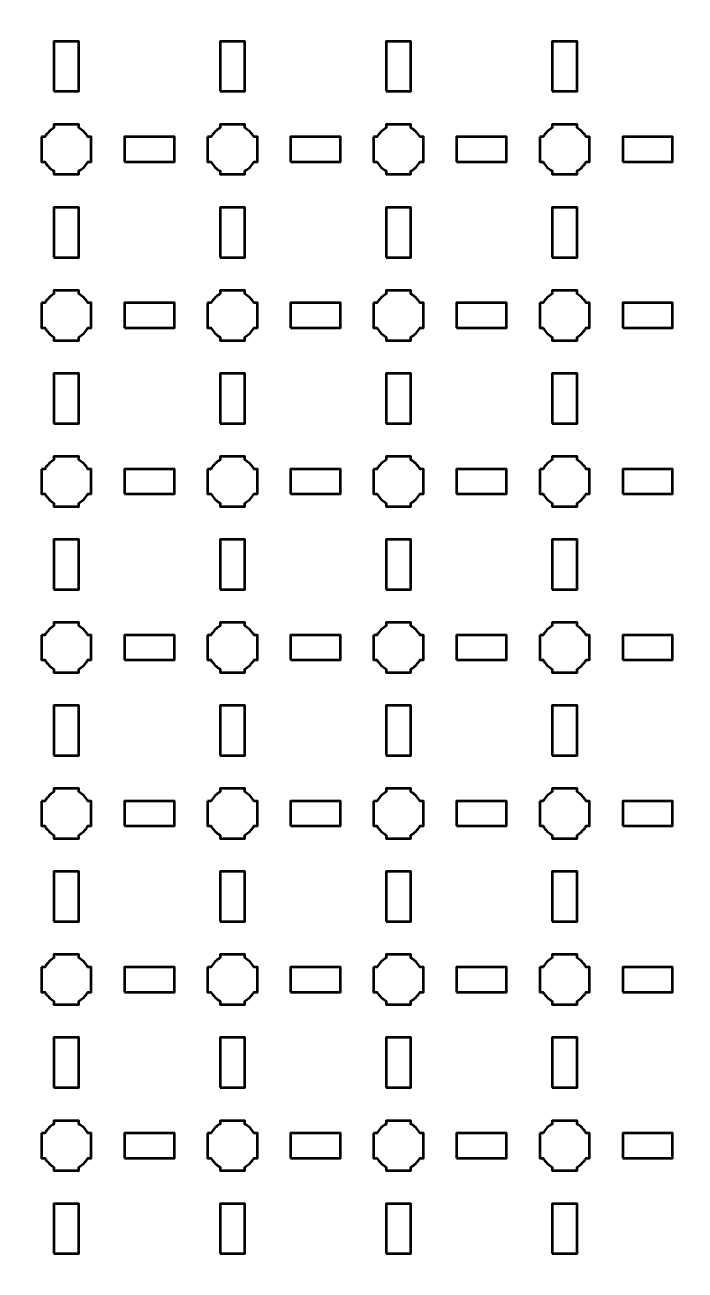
# Model space of a CAD drawing. Header units: centimetres. Extents: x -40.1 to 19.1, y -44.5 to 14.8.
# Drawn here: x 4 to 11.95, y -29.35 to -14.35 of the extents above; entities that cross this region are included whole.
import ezdxf

# ---------------------------------------------------------------- set-up
doc = ezdxf.new("R2010")
doc.units = ezdxf.units.CM
doc.header["$MEASUREMENT"] = 0
doc.layers.add('Layer 1', color=7, linetype='Continuous')

msp = doc.modelspace()

# ---------------------------------------------------------------- linework, layer by layer
at = {"layer": 'Layer 1', "color": 250, "lineweight": 53}
for points in [[(4.35, -15.15), (4.65, -15.15), (4.65, -14.55), (4.35, -14.55), (4.35, -15.15)], [(6.35, -15.15), (6.65, -15.15), (6.65, -14.55), (6.35, -14.55), (6.35, -15.15)], [(8.35, -15.15), (8.65, -15.15), (8.65, -14.55), (8.35, -14.55), (8.35, -15.15)], [(10.35, -15.15), (10.65, -15.15), (10.65, -14.55), (10.35, -14.55), (10.35, -15.15)], [(5.2, -16), (5.8, -16), (5.8, -15.7), (5.2, -15.7), (5.2, -16)], [(7.2, -16), (7.8, -16), (7.8, -15.7), (7.2, -15.7), (7.2, -16)], [(9.2, -16), (9.8, -16), (9.8, -15.7), (9.2, -15.7), (9.2, -16)], [(11.2, -16), (11.8, -16), (11.8, -15.7), (11.2, -15.7), (11.2, -16)], [(4.35, -17.15), (4.65, -17.15), (4.65, -16.55), (4.35, -16.55), (4.35, -17.15)], [(6.35, -17.15), (6.65, -17.15), (6.65, -16.55), (6.35, -16.55), (6.35, -17.15)], [(8.35, -17.15), (8.65, -17.15), (8.65, -16.55), (8.35, -16.55), (8.35, -17.15)], [(10.35, -17.15), (10.65, -17.15), (10.65, -16.55), (10.35, -16.55), (10.35, -17.15)], [(5.2, -18), (5.8, -18), (5.8, -17.7), (5.2, -17.7), (5.2, -18)], [(7.2, -18), (7.8, -18), (7.8, -17.7), (7.2, -17.7), (7.2, -18)], [(9.2, -18), (9.8, -18), (9.8, -17.7), (9.2, -17.7), (9.2, -18)], [(11.2, -18), (11.8, -18), (11.8, -17.7), (11.2, -17.7), (11.2, -18)], [(4.35, -19.15), (4.65, -19.15), (4.65, -18.55), (4.35, -18.55), (4.35, -19.15)], [(6.35, -19.15), (6.65, -19.15), (6.65, -18.55), (6.35, -18.55), (6.35, -19.15)], [(8.35, -19.15), (8.65, -19.15), (8.65, -18.55), (8.35, -18.55), (8.35, -19.15)], [(10.35, -19.15), (10.65, -19.15), (10.65, -18.55), (10.35, -18.55), (10.35, -19.15)], [(5.2, -20), (5.8, -20), (5.8, -19.7), (5.2, -19.7), (5.2, -20)], [(7.2, -20), (7.8, -20), (7.8, -19.7), (7.2, -19.7), (7.2, -20)], [(9.2, -20), (9.8, -20), (9.8, -19.7), (9.2, -19.7), (9.2, -20)], [(11.2, -20), (11.8, -20), (11.8, -19.7), (11.2, -19.7), (11.2, -20)], [(4.35, -21.15), (4.65, -21.15), (4.65, -20.55), (4.35, -20.55), (4.35, -21.15)], [(6.35, -21.15), (6.65, -21.15), (6.65, -20.55), (6.35, -20.55), (6.35, -21.15)], [(8.35, -21.15), (8.65, -21.15), (8.65, -20.55), (8.35, -20.55), (8.35, -21.15)], [(10.35, -21.15), (10.65, -21.15), (10.65, -20.55), (10.35, -20.55), (10.35, -21.15)], [(5.2, -22), (5.8, -22), (5.8, -21.7), (5.2, -21.7), (5.2, -22)], [(7.2, -22), (7.8, -22), (7.8, -21.7), (7.2, -21.7), (7.2, -22)], [(9.2, -22), (9.8, -22), (9.8, -21.7), (9.2, -21.7), (9.2, -22)], [(11.2, -22), (11.8, -22), (11.8, -21.7), (11.2, -21.7), (11.2, -22)], [(4.35, -23.15), (4.65, -23.15), (4.65, -22.55), (4.35, -22.55), (4.35, -23.15)], [(6.35, -23.15), (6.65, -23.15), (6.65, -22.55), (6.35, -22.55), (6.35, -23.15)], [(8.35, -23.15), (8.65, -23.15), (8.65, -22.55), (8.35, -22.55), (8.35, -23.15)], [(10.35, -23.15), (10.65, -23.15), (10.65, -22.55), (10.35, -22.55), (10.35, -23.15)], [(5.2, -24), (5.8, -24), (5.8, -23.7), (5.2, -23.7), (5.2, -24)], [(7.2, -24), (7.8, -24), (7.8, -23.7), (7.2, -23.7), (7.2, -24)], [(9.2, -24), (9.8, -24), (9.8, -23.7), (9.2, -23.7), (9.2, -24)], [(11.2, -24), (11.8, -24), (11.8, -23.7), (11.2, -23.7), (11.2, -24)], [(4.35, -25.15), (4.65, -25.15), (4.65, -24.55), (4.35, -24.55), (4.35, -25.15)], [(6.35, -25.15), (6.65, -25.15), (6.65, -24.55), (6.35, -24.55), (6.35, -25.15)], [(8.35, -25.15), (8.65, -25.15), (8.65, -24.55), (8.35, -24.55), (8.35, -25.15)], [(10.35, -25.15), (10.65, -25.15), (10.65, -24.55), (10.35, -24.55), (10.35, -25.15)], [(5.2, -26), (5.8, -26), (5.8, -25.7), (5.2, -25.7), (5.2, -26)], [(7.2, -26), (7.8, -26), (7.8, -25.7), (7.2, -25.7), (7.2, -26)], [(9.2, -26), (9.8, -26), (9.8, -25.7), (9.2, -25.7), (9.2, -26)], [(11.2, -26), (11.8, -26), (11.8, -25.7), (11.2, -25.7), (11.2, -26)], [(4.35, -27.15), (4.65, -27.15), (4.65, -26.55), (4.35, -26.55), (4.35, -27.15)], [(6.35, -27.15), (6.65, -27.15), (6.65, -26.55), (6.35, -26.55), (6.35, -27.15)], [(8.35, -27.15), (8.65, -27.15), (8.65, -26.55), (8.35, -26.55), (8.35, -27.15)], [(10.35, -27.15), (10.65, -27.15), (10.65, -26.55), (10.35, -26.55), (10.35, -27.15)], [(5.2, -28), (5.8, -28), (5.8, -27.7), (5.2, -27.7), (5.2, -28)], [(7.2, -28), (7.8, -28), (7.8, -27.7), (7.2, -27.7), (7.2, -28)], [(9.2, -28), (9.8, -28), (9.8, -27.7), (9.2, -27.7), (9.2, -28)], [(11.2, -28), (11.8, -28), (11.8, -27.7), (11.2, -27.7), (11.2, -28)], [(4.35, -29.15), (4.65, -29.15), (4.65, -28.55), (4.35, -28.55), (4.35, -29.15)], [(6.35, -29.15), (6.65, -29.15), (6.65, -28.55), (6.35, -28.55), (6.35, -29.15)], [(8.35, -29.15), (8.65, -29.15), (8.65, -28.55), (8.35, -28.55), (8.35, -29.15)], [(10.35, -29.15), (10.65, -29.15), (10.65, -28.55), (10.35, -28.55), (10.35, -29.15)]]:
    msp.add_lwpolyline(points, close=True, dxfattribs=at)
msp.add_open_spline([(-40.15, -44), (-40.15, -44), (-40.15, 14.3), (-40.15, 14.3), (-40.15, 14.3), (-40.15, 14.57609), (-39.92609, 14.8), (-39.65, 14.8), (-39.65, 14.8), (-39.65, 14.8), (18.65, 14.8), (18.65, 14.8), (18.65, 14.8), (18.92609, 14.8), (19.15, 14.57609), (19.15, 14.3), (19.15, 14.3), (19.15, 14.3), (19.15, -44), (19.15, -44), (19.15, -44), (19.15, -44.27609), (18.92609, -44.5), (18.65, -44.5), (18.65, -44.5), (18.65, -44.5), (-39.65, -44.5), (-39.65, -44.5), (-39.65, -44.5), (-39.92609, -44.5), (-40.15, -44.27609), (-40.15, -44)], degree=3, knots=[0, 0, 0, 0, 0.125, 0.125, 0.125, 0.125, 0.25, 0.25, 0.25, 0.25, 0.375, 0.375, 0.375, 0.375, 0.5, 0.5, 0.5, 0.5, 0.625, 0.625, 0.625, 0.625, 0.75, 0.75, 0.75, 0.75, 0.875, 0.875, 0.875, 0.875, 1, 1, 1, 1], dxfattribs=at)
at = {"layer": 'Layer 1', "lineweight": 53}
for points in [[(4.2, -15.7), (4.2, -15.7), (4.24015, -15.7), (4.24015, -15.7), (4.24015, -15.7), (4.2665, -15.65447), (4.30447, -15.6165), (4.35, -15.59015), (4.35, -15.59015), (4.35, -15.59015), (4.35, -15.55), (4.35, -15.55), (4.35, -15.55), (4.35, -15.55), (4.5, -15.55), (4.5, -15.55), (4.5, -15.55), (4.5, -15.55), (4.65, -15.55), (4.65, -15.55), (4.65, -15.55), (4.65, -15.55), (4.65, -15.59015), (4.65, -15.59015), (4.65, -15.59015), (4.69553, -15.6165), (4.7335, -15.65447), (4.75985, -15.7), (4.75985, -15.7), (4.75985, -15.7), (4.8, -15.7), (4.8, -15.7), (4.8, -15.7), (4.8, -15.7), (4.8, -15.85), (4.8, -15.85), (4.8, -15.85), (4.8, -15.85), (4.8, -16), (4.8, -16), (4.8, -16), (4.8, -16), (4.75985, -16), (4.75985, -16), (4.75985, -16), (4.7335, -16.04553), (4.69553, -16.0835), (4.65, -16.10985), (4.65, -16.10985), (4.65, -16.10985), (4.65, -16.15), (4.65, -16.15), (4.65, -16.15), (4.65, -16.15), (4.5, -16.15), (4.5, -16.15), (4.5, -16.15), (4.5, -16.15), (4.35, -16.15), (4.35, -16.15), (4.35, -16.15), (4.35, -16.15), (4.35, -16.10985), (4.35, -16.10985), (4.35, -16.10985), (4.30447, -16.0835), (4.2665, -16.04553), (4.24015, -16), (4.24015, -16), (4.24015, -16), (4.2, -16), (4.2, -16), (4.2, -16), (4.2, -16), (4.2, -15.85), (4.2, -15.85), (4.2, -15.85), (4.2, -15.85), (4.2, -15.7), (4.2, -15.7)], [(6.2, -15.7), (6.2, -15.7), (6.24015, -15.7), (6.24015, -15.7), (6.24015, -15.7), (6.2665, -15.65447), (6.30447, -15.6165), (6.35, -15.59015), (6.35, -15.59015), (6.35, -15.59015), (6.35, -15.55), (6.35, -15.55), (6.35, -15.55), (6.35, -15.55), (6.5, -15.55), (6.5, -15.55), (6.5, -15.55), (6.5, -15.55), (6.65, -15.55), (6.65, -15.55), (6.65, -15.55), (6.65, -15.55), (6.65, -15.59015), (6.65, -15.59015), (6.65, -15.59015), (6.69553, -15.6165), (6.7335, -15.65447), (6.75985, -15.7), (6.75985, -15.7), (6.75985, -15.7), (6.8, -15.7), (6.8, -15.7), (6.8, -15.7), (6.8, -15.7), (6.8, -15.85), (6.8, -15.85), (6.8, -15.85), (6.8, -15.85), (6.8, -16), (6.8, -16), (6.8, -16), (6.8, -16), (6.75985, -16), (6.75985, -16), (6.75985, -16), (6.7335, -16.04553), (6.69553, -16.0835), (6.65, -16.10985), (6.65, -16.10985), (6.65, -16.10985), (6.65, -16.15), (6.65, -16.15), (6.65, -16.15), (6.65, -16.15), (6.5, -16.15), (6.5, -16.15), (6.5, -16.15), (6.5, -16.15), (6.35, -16.15), (6.35, -16.15), (6.35, -16.15), (6.35, -16.15), (6.35, -16.10985), (6.35, -16.10985), (6.35, -16.10985), (6.30447, -16.0835), (6.2665, -16.04553), (6.24015, -16), (6.24015, -16), (6.24015, -16), (6.2, -16), (6.2, -16), (6.2, -16), (6.2, -16), (6.2, -15.85), (6.2, -15.85), (6.2, -15.85), (6.2, -15.85), (6.2, -15.7), (6.2, -15.7)], [(8.2, -15.7), (8.2, -15.7), (8.24015, -15.7), (8.24015, -15.7), (8.24015, -15.7), (8.2665, -15.65447), (8.30447, -15.6165), (8.35, -15.59015), (8.35, -15.59015), (8.35, -15.59015), (8.35, -15.55), (8.35, -15.55), (8.35, -15.55), (8.35, -15.55), (8.5, -15.55), (8.5, -15.55), (8.5, -15.55), (8.5, -15.55), (8.65, -15.55), (8.65, -15.55), (8.65, -15.55), (8.65, -15.55), (8.65, -15.59015), (8.65, -15.59015), (8.65, -15.59015), (8.69553, -15.6165), (8.7335, -15.65447), (8.75985, -15.7), (8.75985, -15.7), (8.75985, -15.7), (8.8, -15.7), (8.8, -15.7), (8.8, -15.7), (8.8, -15.7), (8.8, -15.85), (8.8, -15.85), (8.8, -15.85), (8.8, -15.85), (8.8, -16), (8.8, -16), (8.8, -16), (8.8, -16), (8.75985, -16), (8.75985, -16), (8.75985, -16), (8.7335, -16.04553), (8.69553, -16.0835), (8.65, -16.10985), (8.65, -16.10985), (8.65, -16.10985), (8.65, -16.15), (8.65, -16.15), (8.65, -16.15), (8.65, -16.15), (8.5, -16.15), (8.5, -16.15), (8.5, -16.15), (8.5, -16.15), (8.35, -16.15), (8.35, -16.15), (8.35, -16.15), (8.35, -16.15), (8.35, -16.10985), (8.35, -16.10985), (8.35, -16.10985), (8.30447, -16.0835), (8.2665, -16.04553), (8.24015, -16), (8.24015, -16), (8.24015, -16), (8.2, -16), (8.2, -16), (8.2, -16), (8.2, -16), (8.2, -15.85), (8.2, -15.85), (8.2, -15.85), (8.2, -15.85), (8.2, -15.7), (8.2, -15.7)], [(10.2, -15.7), (10.2, -15.7), (10.24015, -15.7), (10.24015, -15.7), (10.24015, -15.7), (10.2665, -15.65447), (10.30447, -15.6165), (10.35, -15.59015), (10.35, -15.59015), (10.35, -15.59015), (10.35, -15.55), (10.35, -15.55), (10.35, -15.55), (10.35, -15.55), (10.5, -15.55), (10.5, -15.55), (10.5, -15.55), (10.5, -15.55), (10.65, -15.55), (10.65, -15.55), (10.65, -15.55), (10.65, -15.55), (10.65, -15.59015), (10.65, -15.59015), (10.65, -15.59015), (10.69553, -15.6165), (10.7335, -15.65447), (10.75985, -15.7), (10.75985, -15.7), (10.75985, -15.7), (10.8, -15.7), (10.8, -15.7), (10.8, -15.7), (10.8, -15.7), (10.8, -15.85), (10.8, -15.85), (10.8, -15.85), (10.8, -15.85), (10.8, -16), (10.8, -16), (10.8, -16), (10.8, -16), (10.75985, -16), (10.75985, -16), (10.75985, -16), (10.7335, -16.04553), (10.69553, -16.0835), (10.65, -16.10985), (10.65, -16.10985), (10.65, -16.10985), (10.65, -16.15), (10.65, -16.15), (10.65, -16.15), (10.65, -16.15), (10.5, -16.15), (10.5, -16.15), (10.5, -16.15), (10.5, -16.15), (10.35, -16.15), (10.35, -16.15), (10.35, -16.15), (10.35, -16.15), (10.35, -16.10985), (10.35, -16.10985), (10.35, -16.10985), (10.30447, -16.0835), (10.2665, -16.04553), (10.24015, -16), (10.24015, -16), (10.24015, -16), (10.2, -16), (10.2, -16), (10.2, -16), (10.2, -16), (10.2, -15.85), (10.2, -15.85), (10.2, -15.85), (10.2, -15.85), (10.2, -15.7), (10.2, -15.7)], [(4.2, -17.7), (4.2, -17.7), (4.24015, -17.7), (4.24015, -17.7), (4.24015, -17.7), (4.2665, -17.65447), (4.30447, -17.6165), (4.35, -17.59015), (4.35, -17.59015), (4.35, -17.59015), (4.35, -17.55), (4.35, -17.55), (4.35, -17.55), (4.35, -17.55), (4.5, -17.55), (4.5, -17.55), (4.5, -17.55), (4.5, -17.55), (4.65, -17.55), (4.65, -17.55), (4.65, -17.55), (4.65, -17.55), (4.65, -17.59015), (4.65, -17.59015), (4.65, -17.59015), (4.69553, -17.6165), (4.7335, -17.65447), (4.75985, -17.7), (4.75985, -17.7), (4.75985, -17.7), (4.8, -17.7), (4.8, -17.7), (4.8, -17.7), (4.8, -17.7), (4.8, -17.85), (4.8, -17.85), (4.8, -17.85), (4.8, -17.85), (4.8, -18), (4.8, -18), (4.8, -18), (4.8, -18), (4.75985, -18), (4.75985, -18), (4.75985, -18), (4.7335, -18.04553), (4.69553, -18.0835), (4.65, -18.10985), (4.65, -18.10985), (4.65, -18.10985), (4.65, -18.15), (4.65, -18.15), (4.65, -18.15), (4.65, -18.15), (4.5, -18.15), (4.5, -18.15), (4.5, -18.15), (4.5, -18.15), (4.35, -18.15), (4.35, -18.15), (4.35, -18.15), (4.35, -18.15), (4.35, -18.10985), (4.35, -18.10985), (4.35, -18.10985), (4.30447, -18.0835), (4.2665, -18.04553), (4.24015, -18), (4.24015, -18), (4.24015, -18), (4.2, -18), (4.2, -18), (4.2, -18), (4.2, -18), (4.2, -17.85), (4.2, -17.85), (4.2, -17.85), (4.2, -17.85), (4.2, -17.7), (4.2, -17.7)], [(6.2, -17.7), (6.2, -17.7), (6.24015, -17.7), (6.24015, -17.7), (6.24015, -17.7), (6.2665, -17.65447), (6.30447, -17.6165), (6.35, -17.59015), (6.35, -17.59015), (6.35, -17.59015), (6.35, -17.55), (6.35, -17.55), (6.35, -17.55), (6.35, -17.55), (6.5, -17.55), (6.5, -17.55), (6.5, -17.55), (6.5, -17.55), (6.65, -17.55), (6.65, -17.55), (6.65, -17.55), (6.65, -17.55), (6.65, -17.59015), (6.65, -17.59015), (6.65, -17.59015), (6.69553, -17.6165), (6.7335, -17.65447), (6.75985, -17.7), (6.75985, -17.7), (6.75985, -17.7), (6.8, -17.7), (6.8, -17.7), (6.8, -17.7), (6.8, -17.7), (6.8, -17.85), (6.8, -17.85), (6.8, -17.85), (6.8, -17.85), (6.8, -18), (6.8, -18), (6.8, -18), (6.8, -18), (6.75985, -18), (6.75985, -18), (6.75985, -18), (6.7335, -18.04553), (6.69553, -18.0835), (6.65, -18.10985), (6.65, -18.10985), (6.65, -18.10985), (6.65, -18.15), (6.65, -18.15), (6.65, -18.15), (6.65, -18.15), (6.5, -18.15), (6.5, -18.15), (6.5, -18.15), (6.5, -18.15), (6.35, -18.15), (6.35, -18.15), (6.35, -18.15), (6.35, -18.15), (6.35, -18.10985), (6.35, -18.10985), (6.35, -18.10985), (6.30447, -18.0835), (6.2665, -18.04553), (6.24015, -18), (6.24015, -18), (6.24015, -18), (6.2, -18), (6.2, -18), (6.2, -18), (6.2, -18), (6.2, -17.85), (6.2, -17.85), (6.2, -17.85), (6.2, -17.85), (6.2, -17.7), (6.2, -17.7)], [(8.2, -17.7), (8.2, -17.7), (8.24015, -17.7), (8.24015, -17.7), (8.24015, -17.7), (8.2665, -17.65447), (8.30447, -17.6165), (8.35, -17.59015), (8.35, -17.59015), (8.35, -17.59015), (8.35, -17.55), (8.35, -17.55), (8.35, -17.55), (8.35, -17.55), (8.5, -17.55), (8.5, -17.55), (8.5, -17.55), (8.5, -17.55), (8.65, -17.55), (8.65, -17.55), (8.65, -17.55), (8.65, -17.55), (8.65, -17.59015), (8.65, -17.59015), (8.65, -17.59015), (8.69553, -17.6165), (8.7335, -17.65447), (8.75985, -17.7), (8.75985, -17.7), (8.75985, -17.7), (8.8, -17.7), (8.8, -17.7), (8.8, -17.7), (8.8, -17.7), (8.8, -17.85), (8.8, -17.85), (8.8, -17.85), (8.8, -17.85), (8.8, -18), (8.8, -18), (8.8, -18), (8.8, -18), (8.75985, -18), (8.75985, -18), (8.75985, -18), (8.7335, -18.04553), (8.69553, -18.0835), (8.65, -18.10985), (8.65, -18.10985), (8.65, -18.10985), (8.65, -18.15), (8.65, -18.15), (8.65, -18.15), (8.65, -18.15), (8.5, -18.15), (8.5, -18.15), (8.5, -18.15), (8.5, -18.15), (8.35, -18.15), (8.35, -18.15), (8.35, -18.15), (8.35, -18.15), (8.35, -18.10985), (8.35, -18.10985), (8.35, -18.10985), (8.30447, -18.0835), (8.2665, -18.04553), (8.24015, -18), (8.24015, -18), (8.24015, -18), (8.2, -18), (8.2, -18), (8.2, -18), (8.2, -18), (8.2, -17.85), (8.2, -17.85), (8.2, -17.85), (8.2, -17.85), (8.2, -17.7), (8.2, -17.7)], [(10.2, -17.7), (10.2, -17.7), (10.24015, -17.7), (10.24015, -17.7), (10.24015, -17.7), (10.2665, -17.65447), (10.30447, -17.6165), (10.35, -17.59015), (10.35, -17.59015), (10.35, -17.59015), (10.35, -17.55), (10.35, -17.55), (10.35, -17.55), (10.35, -17.55), (10.5, -17.55), (10.5, -17.55), (10.5, -17.55), (10.5, -17.55), (10.65, -17.55), (10.65, -17.55), (10.65, -17.55), (10.65, -17.55), (10.65, -17.59015), (10.65, -17.59015), (10.65, -17.59015), (10.69553, -17.6165), (10.7335, -17.65447), (10.75985, -17.7), (10.75985, -17.7), (10.75985, -17.7), (10.8, -17.7), (10.8, -17.7), (10.8, -17.7), (10.8, -17.7), (10.8, -17.85), (10.8, -17.85), (10.8, -17.85), (10.8, -17.85), (10.8, -18), (10.8, -18), (10.8, -18), (10.8, -18), (10.75985, -18), (10.75985, -18), (10.75985, -18), (10.7335, -18.04553), (10.69553, -18.0835), (10.65, -18.10985), (10.65, -18.10985), (10.65, -18.10985), (10.65, -18.15), (10.65, -18.15), (10.65, -18.15), (10.65, -18.15), (10.5, -18.15), (10.5, -18.15), (10.5, -18.15), (10.5, -18.15), (10.35, -18.15), (10.35, -18.15), (10.35, -18.15), (10.35, -18.15), (10.35, -18.10985), (10.35, -18.10985), (10.35, -18.10985), (10.30447, -18.0835), (10.2665, -18.04553), (10.24015, -18), (10.24015, -18), (10.24015, -18), (10.2, -18), (10.2, -18), (10.2, -18), (10.2, -18), (10.2, -17.85), (10.2, -17.85), (10.2, -17.85), (10.2, -17.85), (10.2, -17.7), (10.2, -17.7)], [(4.2, -19.7), (4.2, -19.7), (4.24015, -19.7), (4.24015, -19.7), (4.24015, -19.7), (4.2665, -19.65447), (4.30447, -19.6165), (4.35, -19.59015), (4.35, -19.59015), (4.35, -19.59015), (4.35, -19.55), (4.35, -19.55), (4.35, -19.55), (4.35, -19.55), (4.5, -19.55), (4.5, -19.55), (4.5, -19.55), (4.5, -19.55), (4.65, -19.55), (4.65, -19.55), (4.65, -19.55), (4.65, -19.55), (4.65, -19.59015), (4.65, -19.59015), (4.65, -19.59015), (4.69553, -19.6165), (4.7335, -19.65447), (4.75985, -19.7), (4.75985, -19.7), (4.75985, -19.7), (4.8, -19.7), (4.8, -19.7), (4.8, -19.7), (4.8, -19.7), (4.8, -19.85), (4.8, -19.85), (4.8, -19.85), (4.8, -19.85), (4.8, -20), (4.8, -20), (4.8, -20), (4.8, -20), (4.75985, -20), (4.75985, -20), (4.75985, -20), (4.7335, -20.04553), (4.69553, -20.0835), (4.65, -20.10985), (4.65, -20.10985), (4.65, -20.10985), (4.65, -20.15), (4.65, -20.15), (4.65, -20.15), (4.65, -20.15), (4.5, -20.15), (4.5, -20.15), (4.5, -20.15), (4.5, -20.15), (4.35, -20.15), (4.35, -20.15), (4.35, -20.15), (4.35, -20.15), (4.35, -20.10985), (4.35, -20.10985), (4.35, -20.10985), (4.30447, -20.0835), (4.2665, -20.04553), (4.24015, -20), (4.24015, -20), (4.24015, -20), (4.2, -20), (4.2, -20), (4.2, -20), (4.2, -20), (4.2, -19.85), (4.2, -19.85), (4.2, -19.85), (4.2, -19.85), (4.2, -19.7), (4.2, -19.7)], [(6.2, -19.7), (6.2, -19.7), (6.24015, -19.7), (6.24015, -19.7), (6.24015, -19.7), (6.2665, -19.65447), (6.30447, -19.6165), (6.35, -19.59015), (6.35, -19.59015), (6.35, -19.59015), (6.35, -19.55), (6.35, -19.55), (6.35, -19.55), (6.35, -19.55), (6.5, -19.55), (6.5, -19.55), (6.5, -19.55), (6.5, -19.55), (6.65, -19.55), (6.65, -19.55), (6.65, -19.55), (6.65, -19.55), (6.65, -19.59015), (6.65, -19.59015), (6.65, -19.59015), (6.69553, -19.6165), (6.7335, -19.65447), (6.75985, -19.7), (6.75985, -19.7), (6.75985, -19.7), (6.8, -19.7), (6.8, -19.7), (6.8, -19.7), (6.8, -19.7), (6.8, -19.85), (6.8, -19.85), (6.8, -19.85), (6.8, -19.85), (6.8, -20), (6.8, -20), (6.8, -20), (6.8, -20), (6.75985, -20), (6.75985, -20), (6.75985, -20), (6.7335, -20.04553), (6.69553, -20.0835), (6.65, -20.10985), (6.65, -20.10985), (6.65, -20.10985), (6.65, -20.15), (6.65, -20.15), (6.65, -20.15), (6.65, -20.15), (6.5, -20.15), (6.5, -20.15), (6.5, -20.15), (6.5, -20.15), (6.35, -20.15), (6.35, -20.15), (6.35, -20.15), (6.35, -20.15), (6.35, -20.10985), (6.35, -20.10985), (6.35, -20.10985), (6.30447, -20.0835), (6.2665, -20.04553), (6.24015, -20), (6.24015, -20), (6.24015, -20), (6.2, -20), (6.2, -20), (6.2, -20), (6.2, -20), (6.2, -19.85), (6.2, -19.85), (6.2, -19.85), (6.2, -19.85), (6.2, -19.7), (6.2, -19.7)], [(8.2, -19.7), (8.2, -19.7), (8.24015, -19.7), (8.24015, -19.7), (8.24015, -19.7), (8.2665, -19.65447), (8.30447, -19.6165), (8.35, -19.59015), (8.35, -19.59015), (8.35, -19.59015), (8.35, -19.55), (8.35, -19.55), (8.35, -19.55), (8.35, -19.55), (8.5, -19.55), (8.5, -19.55), (8.5, -19.55), (8.5, -19.55), (8.65, -19.55), (8.65, -19.55), (8.65, -19.55), (8.65, -19.55), (8.65, -19.59015), (8.65, -19.59015), (8.65, -19.59015), (8.69553, -19.6165), (8.7335, -19.65447), (8.75985, -19.7), (8.75985, -19.7), (8.75985, -19.7), (8.8, -19.7), (8.8, -19.7), (8.8, -19.7), (8.8, -19.7), (8.8, -19.85), (8.8, -19.85), (8.8, -19.85), (8.8, -19.85), (8.8, -20), (8.8, -20), (8.8, -20), (8.8, -20), (8.75985, -20), (8.75985, -20), (8.75985, -20), (8.7335, -20.04553), (8.69553, -20.0835), (8.65, -20.10985), (8.65, -20.10985), (8.65, -20.10985), (8.65, -20.15), (8.65, -20.15), (8.65, -20.15), (8.65, -20.15), (8.5, -20.15), (8.5, -20.15), (8.5, -20.15), (8.5, -20.15), (8.35, -20.15), (8.35, -20.15), (8.35, -20.15), (8.35, -20.15), (8.35, -20.10985), (8.35, -20.10985), (8.35, -20.10985), (8.30447, -20.0835), (8.2665, -20.04553), (8.24015, -20), (8.24015, -20), (8.24015, -20), (8.2, -20), (8.2, -20), (8.2, -20), (8.2, -20), (8.2, -19.85), (8.2, -19.85), (8.2, -19.85), (8.2, -19.85), (8.2, -19.7), (8.2, -19.7)], [(10.2, -19.7), (10.2, -19.7), (10.24015, -19.7), (10.24015, -19.7), (10.24015, -19.7), (10.2665, -19.65447), (10.30447, -19.6165), (10.35, -19.59015), (10.35, -19.59015), (10.35, -19.59015), (10.35, -19.55), (10.35, -19.55), (10.35, -19.55), (10.35, -19.55), (10.5, -19.55), (10.5, -19.55), (10.5, -19.55), (10.5, -19.55), (10.65, -19.55), (10.65, -19.55), (10.65, -19.55), (10.65, -19.55), (10.65, -19.59015), (10.65, -19.59015), (10.65, -19.59015), (10.69553, -19.6165), (10.7335, -19.65447), (10.75985, -19.7), (10.75985, -19.7), (10.75985, -19.7), (10.8, -19.7), (10.8, -19.7), (10.8, -19.7), (10.8, -19.7), (10.8, -19.85), (10.8, -19.85), (10.8, -19.85), (10.8, -19.85), (10.8, -20), (10.8, -20), (10.8, -20), (10.8, -20), (10.75985, -20), (10.75985, -20), (10.75985, -20), (10.7335, -20.04553), (10.69553, -20.0835), (10.65, -20.10985), (10.65, -20.10985), (10.65, -20.10985), (10.65, -20.15), (10.65, -20.15), (10.65, -20.15), (10.65, -20.15), (10.5, -20.15), (10.5, -20.15), (10.5, -20.15), (10.5, -20.15), (10.35, -20.15), (10.35, -20.15), (10.35, -20.15), (10.35, -20.15), (10.35, -20.10985), (10.35, -20.10985), (10.35, -20.10985), (10.30447, -20.0835), (10.2665, -20.04553), (10.24015, -20), (10.24015, -20), (10.24015, -20), (10.2, -20), (10.2, -20), (10.2, -20), (10.2, -20), (10.2, -19.85), (10.2, -19.85), (10.2, -19.85), (10.2, -19.85), (10.2, -19.7), (10.2, -19.7)], [(4.2, -21.7), (4.2, -21.7), (4.24015, -21.7), (4.24015, -21.7), (4.24015, -21.7), (4.2665, -21.65447), (4.30447, -21.6165), (4.35, -21.59015), (4.35, -21.59015), (4.35, -21.59015), (4.35, -21.55), (4.35, -21.55), (4.35, -21.55), (4.35, -21.55), (4.5, -21.55), (4.5, -21.55), (4.5, -21.55), (4.5, -21.55), (4.65, -21.55), (4.65, -21.55), (4.65, -21.55), (4.65, -21.55), (4.65, -21.59015), (4.65, -21.59015), (4.65, -21.59015), (4.69553, -21.6165), (4.7335, -21.65447), (4.75985, -21.7), (4.75985, -21.7), (4.75985, -21.7), (4.8, -21.7), (4.8, -21.7), (4.8, -21.7), (4.8, -21.7), (4.8, -21.85), (4.8, -21.85), (4.8, -21.85), (4.8, -21.85), (4.8, -22), (4.8, -22), (4.8, -22), (4.8, -22), (4.75985, -22), (4.75985, -22), (4.75985, -22), (4.7335, -22.04553), (4.69553, -22.0835), (4.65, -22.10985), (4.65, -22.10985), (4.65, -22.10985), (4.65, -22.15), (4.65, -22.15), (4.65, -22.15), (4.65, -22.15), (4.5, -22.15), (4.5, -22.15), (4.5, -22.15), (4.5, -22.15), (4.35, -22.15), (4.35, -22.15), (4.35, -22.15), (4.35, -22.15), (4.35, -22.10985), (4.35, -22.10985), (4.35, -22.10985), (4.30447, -22.0835), (4.2665, -22.04553), (4.24015, -22), (4.24015, -22), (4.24015, -22), (4.2, -22), (4.2, -22), (4.2, -22), (4.2, -22), (4.2, -21.85), (4.2, -21.85), (4.2, -21.85), (4.2, -21.85), (4.2, -21.7), (4.2, -21.7)], [(6.2, -21.7), (6.2, -21.7), (6.24015, -21.7), (6.24015, -21.7), (6.24015, -21.7), (6.2665, -21.65447), (6.30447, -21.6165), (6.35, -21.59015), (6.35, -21.59015), (6.35, -21.59015), (6.35, -21.55), (6.35, -21.55), (6.35, -21.55), (6.35, -21.55), (6.5, -21.55), (6.5, -21.55), (6.5, -21.55), (6.5, -21.55), (6.65, -21.55), (6.65, -21.55), (6.65, -21.55), (6.65, -21.55), (6.65, -21.59015), (6.65, -21.59015), (6.65, -21.59015), (6.69553, -21.6165), (6.7335, -21.65447), (6.75985, -21.7), (6.75985, -21.7), (6.75985, -21.7), (6.8, -21.7), (6.8, -21.7), (6.8, -21.7), (6.8, -21.7), (6.8, -21.85), (6.8, -21.85), (6.8, -21.85), (6.8, -21.85), (6.8, -22), (6.8, -22), (6.8, -22), (6.8, -22), (6.75985, -22), (6.75985, -22), (6.75985, -22), (6.7335, -22.04553), (6.69553, -22.0835), (6.65, -22.10985), (6.65, -22.10985), (6.65, -22.10985), (6.65, -22.15), (6.65, -22.15), (6.65, -22.15), (6.65, -22.15), (6.5, -22.15), (6.5, -22.15), (6.5, -22.15), (6.5, -22.15), (6.35, -22.15), (6.35, -22.15), (6.35, -22.15), (6.35, -22.15), (6.35, -22.10985), (6.35, -22.10985), (6.35, -22.10985), (6.30447, -22.0835), (6.2665, -22.04553), (6.24015, -22), (6.24015, -22), (6.24015, -22), (6.2, -22), (6.2, -22), (6.2, -22), (6.2, -22), (6.2, -21.85), (6.2, -21.85), (6.2, -21.85), (6.2, -21.85), (6.2, -21.7), (6.2, -21.7)], [(8.2, -21.7), (8.2, -21.7), (8.24015, -21.7), (8.24015, -21.7), (8.24015, -21.7), (8.2665, -21.65447), (8.30447, -21.6165), (8.35, -21.59015), (8.35, -21.59015), (8.35, -21.59015), (8.35, -21.55), (8.35, -21.55), (8.35, -21.55), (8.35, -21.55), (8.5, -21.55), (8.5, -21.55), (8.5, -21.55), (8.5, -21.55), (8.65, -21.55), (8.65, -21.55), (8.65, -21.55), (8.65, -21.55), (8.65, -21.59015), (8.65, -21.59015), (8.65, -21.59015), (8.69553, -21.6165), (8.7335, -21.65447), (8.75985, -21.7), (8.75985, -21.7), (8.75985, -21.7), (8.8, -21.7), (8.8, -21.7), (8.8, -21.7), (8.8, -21.7), (8.8, -21.85), (8.8, -21.85), (8.8, -21.85), (8.8, -21.85), (8.8, -22), (8.8, -22), (8.8, -22), (8.8, -22), (8.75985, -22), (8.75985, -22), (8.75985, -22), (8.7335, -22.04553), (8.69553, -22.0835), (8.65, -22.10985), (8.65, -22.10985), (8.65, -22.10985), (8.65, -22.15), (8.65, -22.15), (8.65, -22.15), (8.65, -22.15), (8.5, -22.15), (8.5, -22.15), (8.5, -22.15), (8.5, -22.15), (8.35, -22.15), (8.35, -22.15), (8.35, -22.15), (8.35, -22.15), (8.35, -22.10985), (8.35, -22.10985), (8.35, -22.10985), (8.30447, -22.0835), (8.2665, -22.04553), (8.24015, -22), (8.24015, -22), (8.24015, -22), (8.2, -22), (8.2, -22), (8.2, -22), (8.2, -22), (8.2, -21.85), (8.2, -21.85), (8.2, -21.85), (8.2, -21.85), (8.2, -21.7), (8.2, -21.7)], [(10.2, -21.7), (10.2, -21.7), (10.24015, -21.7), (10.24015, -21.7), (10.24015, -21.7), (10.2665, -21.65447), (10.30447, -21.6165), (10.35, -21.59015), (10.35, -21.59015), (10.35, -21.59015), (10.35, -21.55), (10.35, -21.55), (10.35, -21.55), (10.35, -21.55), (10.5, -21.55), (10.5, -21.55), (10.5, -21.55), (10.5, -21.55), (10.65, -21.55), (10.65, -21.55), (10.65, -21.55), (10.65, -21.55), (10.65, -21.59015), (10.65, -21.59015), (10.65, -21.59015), (10.69553, -21.6165), (10.7335, -21.65447), (10.75985, -21.7), (10.75985, -21.7), (10.75985, -21.7), (10.8, -21.7), (10.8, -21.7), (10.8, -21.7), (10.8, -21.7), (10.8, -21.85), (10.8, -21.85), (10.8, -21.85), (10.8, -21.85), (10.8, -22), (10.8, -22), (10.8, -22), (10.8, -22), (10.75985, -22), (10.75985, -22), (10.75985, -22), (10.7335, -22.04553), (10.69553, -22.0835), (10.65, -22.10985), (10.65, -22.10985), (10.65, -22.10985), (10.65, -22.15), (10.65, -22.15), (10.65, -22.15), (10.65, -22.15), (10.5, -22.15), (10.5, -22.15), (10.5, -22.15), (10.5, -22.15), (10.35, -22.15), (10.35, -22.15), (10.35, -22.15), (10.35, -22.15), (10.35, -22.10985), (10.35, -22.10985), (10.35, -22.10985), (10.30447, -22.0835), (10.2665, -22.04553), (10.24015, -22), (10.24015, -22), (10.24015, -22), (10.2, -22), (10.2, -22), (10.2, -22), (10.2, -22), (10.2, -21.85), (10.2, -21.85), (10.2, -21.85), (10.2, -21.85), (10.2, -21.7), (10.2, -21.7)], [(4.2, -23.7), (4.2, -23.7), (4.24015, -23.7), (4.24015, -23.7), (4.24015, -23.7), (4.2665, -23.65447), (4.30447, -23.6165), (4.35, -23.59015), (4.35, -23.59015), (4.35, -23.59015), (4.35, -23.55), (4.35, -23.55), (4.35, -23.55), (4.35, -23.55), (4.5, -23.55), (4.5, -23.55), (4.5, -23.55), (4.5, -23.55), (4.65, -23.55), (4.65, -23.55), (4.65, -23.55), (4.65, -23.55), (4.65, -23.59015), (4.65, -23.59015), (4.65, -23.59015), (4.69553, -23.6165), (4.7335, -23.65447), (4.75985, -23.7), (4.75985, -23.7), (4.75985, -23.7), (4.8, -23.7), (4.8, -23.7), (4.8, -23.7), (4.8, -23.7), (4.8, -23.85), (4.8, -23.85), (4.8, -23.85), (4.8, -23.85), (4.8, -24), (4.8, -24), (4.8, -24), (4.8, -24), (4.75985, -24), (4.75985, -24), (4.75985, -24), (4.7335, -24.04553), (4.69553, -24.0835), (4.65, -24.10985), (4.65, -24.10985), (4.65, -24.10985), (4.65, -24.15), (4.65, -24.15), (4.65, -24.15), (4.65, -24.15), (4.5, -24.15), (4.5, -24.15), (4.5, -24.15), (4.5, -24.15), (4.35, -24.15), (4.35, -24.15), (4.35, -24.15), (4.35, -24.15), (4.35, -24.10985), (4.35, -24.10985), (4.35, -24.10985), (4.30447, -24.0835), (4.2665, -24.04553), (4.24015, -24), (4.24015, -24), (4.24015, -24), (4.2, -24), (4.2, -24), (4.2, -24), (4.2, -24), (4.2, -23.85), (4.2, -23.85), (4.2, -23.85), (4.2, -23.85), (4.2, -23.7), (4.2, -23.7)], [(6.2, -23.7), (6.2, -23.7), (6.24015, -23.7), (6.24015, -23.7), (6.24015, -23.7), (6.2665, -23.65447), (6.30447, -23.6165), (6.35, -23.59015), (6.35, -23.59015), (6.35, -23.59015), (6.35, -23.55), (6.35, -23.55), (6.35, -23.55), (6.35, -23.55), (6.5, -23.55), (6.5, -23.55), (6.5, -23.55), (6.5, -23.55), (6.65, -23.55), (6.65, -23.55), (6.65, -23.55), (6.65, -23.55), (6.65, -23.59015), (6.65, -23.59015), (6.65, -23.59015), (6.69553, -23.6165), (6.7335, -23.65447), (6.75985, -23.7), (6.75985, -23.7), (6.75985, -23.7), (6.8, -23.7), (6.8, -23.7), (6.8, -23.7), (6.8, -23.7), (6.8, -23.85), (6.8, -23.85), (6.8, -23.85), (6.8, -23.85), (6.8, -24), (6.8, -24), (6.8, -24), (6.8, -24), (6.75985, -24), (6.75985, -24), (6.75985, -24), (6.7335, -24.04553), (6.69553, -24.0835), (6.65, -24.10985), (6.65, -24.10985), (6.65, -24.10985), (6.65, -24.15), (6.65, -24.15), (6.65, -24.15), (6.65, -24.15), (6.5, -24.15), (6.5, -24.15), (6.5, -24.15), (6.5, -24.15), (6.35, -24.15), (6.35, -24.15), (6.35, -24.15), (6.35, -24.15), (6.35, -24.10985), (6.35, -24.10985), (6.35, -24.10985), (6.30447, -24.0835), (6.2665, -24.04553), (6.24015, -24), (6.24015, -24), (6.24015, -24), (6.2, -24), (6.2, -24), (6.2, -24), (6.2, -24), (6.2, -23.85), (6.2, -23.85), (6.2, -23.85), (6.2, -23.85), (6.2, -23.7), (6.2, -23.7)], [(8.2, -23.7), (8.2, -23.7), (8.24015, -23.7), (8.24015, -23.7), (8.24015, -23.7), (8.2665, -23.65447), (8.30447, -23.6165), (8.35, -23.59015), (8.35, -23.59015), (8.35, -23.59015), (8.35, -23.55), (8.35, -23.55), (8.35, -23.55), (8.35, -23.55), (8.5, -23.55), (8.5, -23.55), (8.5, -23.55), (8.5, -23.55), (8.65, -23.55), (8.65, -23.55), (8.65, -23.55), (8.65, -23.55), (8.65, -23.59015), (8.65, -23.59015), (8.65, -23.59015), (8.69553, -23.6165), (8.7335, -23.65447), (8.75985, -23.7), (8.75985, -23.7), (8.75985, -23.7), (8.8, -23.7), (8.8, -23.7), (8.8, -23.7), (8.8, -23.7), (8.8, -23.85), (8.8, -23.85), (8.8, -23.85), (8.8, -23.85), (8.8, -24), (8.8, -24), (8.8, -24), (8.8, -24), (8.75985, -24), (8.75985, -24), (8.75985, -24), (8.7335, -24.04553), (8.69553, -24.0835), (8.65, -24.10985), (8.65, -24.10985), (8.65, -24.10985), (8.65, -24.15), (8.65, -24.15), (8.65, -24.15), (8.65, -24.15), (8.5, -24.15), (8.5, -24.15), (8.5, -24.15), (8.5, -24.15), (8.35, -24.15), (8.35, -24.15), (8.35, -24.15), (8.35, -24.15), (8.35, -24.10985), (8.35, -24.10985), (8.35, -24.10985), (8.30447, -24.0835), (8.2665, -24.04553), (8.24015, -24), (8.24015, -24), (8.24015, -24), (8.2, -24), (8.2, -24), (8.2, -24), (8.2, -24), (8.2, -23.85), (8.2, -23.85), (8.2, -23.85), (8.2, -23.85), (8.2, -23.7), (8.2, -23.7)], [(10.2, -23.7), (10.2, -23.7), (10.24015, -23.7), (10.24015, -23.7), (10.24015, -23.7), (10.2665, -23.65447), (10.30447, -23.6165), (10.35, -23.59015), (10.35, -23.59015), (10.35, -23.59015), (10.35, -23.55), (10.35, -23.55), (10.35, -23.55), (10.35, -23.55), (10.5, -23.55), (10.5, -23.55), (10.5, -23.55), (10.5, -23.55), (10.65, -23.55), (10.65, -23.55), (10.65, -23.55), (10.65, -23.55), (10.65, -23.59015), (10.65, -23.59015), (10.65, -23.59015), (10.69553, -23.6165), (10.7335, -23.65447), (10.75985, -23.7), (10.75985, -23.7), (10.75985, -23.7), (10.8, -23.7), (10.8, -23.7), (10.8, -23.7), (10.8, -23.7), (10.8, -23.85), (10.8, -23.85), (10.8, -23.85), (10.8, -23.85), (10.8, -24), (10.8, -24), (10.8, -24), (10.8, -24), (10.75985, -24), (10.75985, -24), (10.75985, -24), (10.7335, -24.04553), (10.69553, -24.0835), (10.65, -24.10985), (10.65, -24.10985), (10.65, -24.10985), (10.65, -24.15), (10.65, -24.15), (10.65, -24.15), (10.65, -24.15), (10.5, -24.15), (10.5, -24.15), (10.5, -24.15), (10.5, -24.15), (10.35, -24.15), (10.35, -24.15), (10.35, -24.15), (10.35, -24.15), (10.35, -24.10985), (10.35, -24.10985), (10.35, -24.10985), (10.30447, -24.0835), (10.2665, -24.04553), (10.24015, -24), (10.24015, -24), (10.24015, -24), (10.2, -24), (10.2, -24), (10.2, -24), (10.2, -24), (10.2, -23.85), (10.2, -23.85), (10.2, -23.85), (10.2, -23.85), (10.2, -23.7), (10.2, -23.7)], [(4.2, -25.7), (4.2, -25.7), (4.24015, -25.7), (4.24015, -25.7), (4.24015, -25.7), (4.2665, -25.65447), (4.30447, -25.6165), (4.35, -25.59015), (4.35, -25.59015), (4.35, -25.59015), (4.35, -25.55), (4.35, -25.55), (4.35, -25.55), (4.35, -25.55), (4.5, -25.55), (4.5, -25.55), (4.5, -25.55), (4.5, -25.55), (4.65, -25.55), (4.65, -25.55), (4.65, -25.55), (4.65, -25.55), (4.65, -25.59015), (4.65, -25.59015), (4.65, -25.59015), (4.69553, -25.6165), (4.7335, -25.65447), (4.75985, -25.7), (4.75985, -25.7), (4.75985, -25.7), (4.8, -25.7), (4.8, -25.7), (4.8, -25.7), (4.8, -25.7), (4.8, -25.85), (4.8, -25.85), (4.8, -25.85), (4.8, -25.85), (4.8, -26), (4.8, -26), (4.8, -26), (4.8, -26), (4.75985, -26), (4.75985, -26), (4.75985, -26), (4.7335, -26.04553), (4.69553, -26.0835), (4.65, -26.10985), (4.65, -26.10985), (4.65, -26.10985), (4.65, -26.15), (4.65, -26.15), (4.65, -26.15), (4.65, -26.15), (4.5, -26.15), (4.5, -26.15), (4.5, -26.15), (4.5, -26.15), (4.35, -26.15), (4.35, -26.15), (4.35, -26.15), (4.35, -26.15), (4.35, -26.10985), (4.35, -26.10985), (4.35, -26.10985), (4.30447, -26.0835), (4.2665, -26.04553), (4.24015, -26), (4.24015, -26), (4.24015, -26), (4.2, -26), (4.2, -26), (4.2, -26), (4.2, -26), (4.2, -25.85), (4.2, -25.85), (4.2, -25.85), (4.2, -25.85), (4.2, -25.7), (4.2, -25.7)], [(6.2, -25.7), (6.2, -25.7), (6.24015, -25.7), (6.24015, -25.7), (6.24015, -25.7), (6.2665, -25.65447), (6.30447, -25.6165), (6.35, -25.59015), (6.35, -25.59015), (6.35, -25.59015), (6.35, -25.55), (6.35, -25.55), (6.35, -25.55), (6.35, -25.55), (6.5, -25.55), (6.5, -25.55), (6.5, -25.55), (6.5, -25.55), (6.65, -25.55), (6.65, -25.55), (6.65, -25.55), (6.65, -25.55), (6.65, -25.59015), (6.65, -25.59015), (6.65, -25.59015), (6.69553, -25.6165), (6.7335, -25.65447), (6.75985, -25.7), (6.75985, -25.7), (6.75985, -25.7), (6.8, -25.7), (6.8, -25.7), (6.8, -25.7), (6.8, -25.7), (6.8, -25.85), (6.8, -25.85), (6.8, -25.85), (6.8, -25.85), (6.8, -26), (6.8, -26), (6.8, -26), (6.8, -26), (6.75985, -26), (6.75985, -26), (6.75985, -26), (6.7335, -26.04553), (6.69553, -26.0835), (6.65, -26.10985), (6.65, -26.10985), (6.65, -26.10985), (6.65, -26.15), (6.65, -26.15), (6.65, -26.15), (6.65, -26.15), (6.5, -26.15), (6.5, -26.15), (6.5, -26.15), (6.5, -26.15), (6.35, -26.15), (6.35, -26.15), (6.35, -26.15), (6.35, -26.15), (6.35, -26.10985), (6.35, -26.10985), (6.35, -26.10985), (6.30447, -26.0835), (6.2665, -26.04553), (6.24015, -26), (6.24015, -26), (6.24015, -26), (6.2, -26), (6.2, -26), (6.2, -26), (6.2, -26), (6.2, -25.85), (6.2, -25.85), (6.2, -25.85), (6.2, -25.85), (6.2, -25.7), (6.2, -25.7)], [(8.2, -25.7), (8.2, -25.7), (8.24015, -25.7), (8.24015, -25.7), (8.24015, -25.7), (8.2665, -25.65447), (8.30447, -25.6165), (8.35, -25.59015), (8.35, -25.59015), (8.35, -25.59015), (8.35, -25.55), (8.35, -25.55), (8.35, -25.55), (8.35, -25.55), (8.5, -25.55), (8.5, -25.55), (8.5, -25.55), (8.5, -25.55), (8.65, -25.55), (8.65, -25.55), (8.65, -25.55), (8.65, -25.55), (8.65, -25.59015), (8.65, -25.59015), (8.65, -25.59015), (8.69553, -25.6165), (8.7335, -25.65447), (8.75985, -25.7), (8.75985, -25.7), (8.75985, -25.7), (8.8, -25.7), (8.8, -25.7), (8.8, -25.7), (8.8, -25.7), (8.8, -25.85), (8.8, -25.85), (8.8, -25.85), (8.8, -25.85), (8.8, -26), (8.8, -26), (8.8, -26), (8.8, -26), (8.75985, -26), (8.75985, -26), (8.75985, -26), (8.7335, -26.04553), (8.69553, -26.0835), (8.65, -26.10985), (8.65, -26.10985), (8.65, -26.10985), (8.65, -26.15), (8.65, -26.15), (8.65, -26.15), (8.65, -26.15), (8.5, -26.15), (8.5, -26.15), (8.5, -26.15), (8.5, -26.15), (8.35, -26.15), (8.35, -26.15), (8.35, -26.15), (8.35, -26.15), (8.35, -26.10985), (8.35, -26.10985), (8.35, -26.10985), (8.30447, -26.0835), (8.2665, -26.04553), (8.24015, -26), (8.24015, -26), (8.24015, -26), (8.2, -26), (8.2, -26), (8.2, -26), (8.2, -26), (8.2, -25.85), (8.2, -25.85), (8.2, -25.85), (8.2, -25.85), (8.2, -25.7), (8.2, -25.7)], [(10.2, -25.7), (10.2, -25.7), (10.24015, -25.7), (10.24015, -25.7), (10.24015, -25.7), (10.2665, -25.65447), (10.30447, -25.6165), (10.35, -25.59015), (10.35, -25.59015), (10.35, -25.59015), (10.35, -25.55), (10.35, -25.55), (10.35, -25.55), (10.35, -25.55), (10.5, -25.55), (10.5, -25.55), (10.5, -25.55), (10.5, -25.55), (10.65, -25.55), (10.65, -25.55), (10.65, -25.55), (10.65, -25.55), (10.65, -25.59015), (10.65, -25.59015), (10.65, -25.59015), (10.69553, -25.6165), (10.7335, -25.65447), (10.75985, -25.7), (10.75985, -25.7), (10.75985, -25.7), (10.8, -25.7), (10.8, -25.7), (10.8, -25.7), (10.8, -25.7), (10.8, -25.85), (10.8, -25.85), (10.8, -25.85), (10.8, -25.85), (10.8, -26), (10.8, -26), (10.8, -26), (10.8, -26), (10.75985, -26), (10.75985, -26), (10.75985, -26), (10.7335, -26.04553), (10.69553, -26.0835), (10.65, -26.10985), (10.65, -26.10985), (10.65, -26.10985), (10.65, -26.15), (10.65, -26.15), (10.65, -26.15), (10.65, -26.15), (10.5, -26.15), (10.5, -26.15), (10.5, -26.15), (10.5, -26.15), (10.35, -26.15), (10.35, -26.15), (10.35, -26.15), (10.35, -26.15), (10.35, -26.10985), (10.35, -26.10985), (10.35, -26.10985), (10.30447, -26.0835), (10.2665, -26.04553), (10.24015, -26), (10.24015, -26), (10.24015, -26), (10.2, -26), (10.2, -26), (10.2, -26), (10.2, -26), (10.2, -25.85), (10.2, -25.85), (10.2, -25.85), (10.2, -25.85), (10.2, -25.7), (10.2, -25.7)], [(4.2, -27.7), (4.2, -27.7), (4.24015, -27.7), (4.24015, -27.7), (4.24015, -27.7), (4.2665, -27.65447), (4.30447, -27.6165), (4.35, -27.59015), (4.35, -27.59015), (4.35, -27.59015), (4.35, -27.55), (4.35, -27.55), (4.35, -27.55), (4.35, -27.55), (4.5, -27.55), (4.5, -27.55), (4.5, -27.55), (4.5, -27.55), (4.65, -27.55), (4.65, -27.55), (4.65, -27.55), (4.65, -27.55), (4.65, -27.59015), (4.65, -27.59015), (4.65, -27.59015), (4.69553, -27.6165), (4.7335, -27.65447), (4.75985, -27.7), (4.75985, -27.7), (4.75985, -27.7), (4.8, -27.7), (4.8, -27.7), (4.8, -27.7), (4.8, -27.7), (4.8, -27.85), (4.8, -27.85), (4.8, -27.85), (4.8, -27.85), (4.8, -28), (4.8, -28), (4.8, -28), (4.8, -28), (4.75985, -28), (4.75985, -28), (4.75985, -28), (4.7335, -28.04553), (4.69553, -28.0835), (4.65, -28.10985), (4.65, -28.10985), (4.65, -28.10985), (4.65, -28.15), (4.65, -28.15), (4.65, -28.15), (4.65, -28.15), (4.5, -28.15), (4.5, -28.15), (4.5, -28.15), (4.5, -28.15), (4.35, -28.15), (4.35, -28.15), (4.35, -28.15), (4.35, -28.15), (4.35, -28.10985), (4.35, -28.10985), (4.35, -28.10985), (4.30447, -28.0835), (4.2665, -28.04553), (4.24015, -28), (4.24015, -28), (4.24015, -28), (4.2, -28), (4.2, -28), (4.2, -28), (4.2, -28), (4.2, -27.85), (4.2, -27.85), (4.2, -27.85), (4.2, -27.85), (4.2, -27.7), (4.2, -27.7)], [(6.2, -27.7), (6.2, -27.7), (6.24015, -27.7), (6.24015, -27.7), (6.24015, -27.7), (6.2665, -27.65447), (6.30447, -27.6165), (6.35, -27.59015), (6.35, -27.59015), (6.35, -27.59015), (6.35, -27.55), (6.35, -27.55), (6.35, -27.55), (6.35, -27.55), (6.5, -27.55), (6.5, -27.55), (6.5, -27.55), (6.5, -27.55), (6.65, -27.55), (6.65, -27.55), (6.65, -27.55), (6.65, -27.55), (6.65, -27.59015), (6.65, -27.59015), (6.65, -27.59015), (6.69553, -27.6165), (6.7335, -27.65447), (6.75985, -27.7), (6.75985, -27.7), (6.75985, -27.7), (6.8, -27.7), (6.8, -27.7), (6.8, -27.7), (6.8, -27.7), (6.8, -27.85), (6.8, -27.85), (6.8, -27.85), (6.8, -27.85), (6.8, -28), (6.8, -28), (6.8, -28), (6.8, -28), (6.75985, -28), (6.75985, -28), (6.75985, -28), (6.7335, -28.04553), (6.69553, -28.0835), (6.65, -28.10985), (6.65, -28.10985), (6.65, -28.10985), (6.65, -28.15), (6.65, -28.15), (6.65, -28.15), (6.65, -28.15), (6.5, -28.15), (6.5, -28.15), (6.5, -28.15), (6.5, -28.15), (6.35, -28.15), (6.35, -28.15), (6.35, -28.15), (6.35, -28.15), (6.35, -28.10985), (6.35, -28.10985), (6.35, -28.10985), (6.30447, -28.0835), (6.2665, -28.04553), (6.24015, -28), (6.24015, -28), (6.24015, -28), (6.2, -28), (6.2, -28), (6.2, -28), (6.2, -28), (6.2, -27.85), (6.2, -27.85), (6.2, -27.85), (6.2, -27.85), (6.2, -27.7), (6.2, -27.7)], [(8.2, -27.7), (8.2, -27.7), (8.24015, -27.7), (8.24015, -27.7), (8.24015, -27.7), (8.2665, -27.65447), (8.30447, -27.6165), (8.35, -27.59015), (8.35, -27.59015), (8.35, -27.59015), (8.35, -27.55), (8.35, -27.55), (8.35, -27.55), (8.35, -27.55), (8.5, -27.55), (8.5, -27.55), (8.5, -27.55), (8.5, -27.55), (8.65, -27.55), (8.65, -27.55), (8.65, -27.55), (8.65, -27.55), (8.65, -27.59015), (8.65, -27.59015), (8.65, -27.59015), (8.69553, -27.6165), (8.7335, -27.65447), (8.75985, -27.7), (8.75985, -27.7), (8.75985, -27.7), (8.8, -27.7), (8.8, -27.7), (8.8, -27.7), (8.8, -27.7), (8.8, -27.85), (8.8, -27.85), (8.8, -27.85), (8.8, -27.85), (8.8, -28), (8.8, -28), (8.8, -28), (8.8, -28), (8.75985, -28), (8.75985, -28), (8.75985, -28), (8.7335, -28.04553), (8.69553, -28.0835), (8.65, -28.10985), (8.65, -28.10985), (8.65, -28.10985), (8.65, -28.15), (8.65, -28.15), (8.65, -28.15), (8.65, -28.15), (8.5, -28.15), (8.5, -28.15), (8.5, -28.15), (8.5, -28.15), (8.35, -28.15), (8.35, -28.15), (8.35, -28.15), (8.35, -28.15), (8.35, -28.10985), (8.35, -28.10985), (8.35, -28.10985), (8.30447, -28.0835), (8.2665, -28.04553), (8.24015, -28), (8.24015, -28), (8.24015, -28), (8.2, -28), (8.2, -28), (8.2, -28), (8.2, -28), (8.2, -27.85), (8.2, -27.85), (8.2, -27.85), (8.2, -27.85), (8.2, -27.7), (8.2, -27.7)], [(10.2, -27.7), (10.2, -27.7), (10.24015, -27.7), (10.24015, -27.7), (10.24015, -27.7), (10.2665, -27.65447), (10.30447, -27.6165), (10.35, -27.59015), (10.35, -27.59015), (10.35, -27.59015), (10.35, -27.55), (10.35, -27.55), (10.35, -27.55), (10.35, -27.55), (10.5, -27.55), (10.5, -27.55), (10.5, -27.55), (10.5, -27.55), (10.65, -27.55), (10.65, -27.55), (10.65, -27.55), (10.65, -27.55), (10.65, -27.59015), (10.65, -27.59015), (10.65, -27.59015), (10.69553, -27.6165), (10.7335, -27.65447), (10.75985, -27.7), (10.75985, -27.7), (10.75985, -27.7), (10.8, -27.7), (10.8, -27.7), (10.8, -27.7), (10.8, -27.7), (10.8, -27.85), (10.8, -27.85), (10.8, -27.85), (10.8, -27.85), (10.8, -28), (10.8, -28), (10.8, -28), (10.8, -28), (10.75985, -28), (10.75985, -28), (10.75985, -28), (10.7335, -28.04553), (10.69553, -28.0835), (10.65, -28.10985), (10.65, -28.10985), (10.65, -28.10985), (10.65, -28.15), (10.65, -28.15), (10.65, -28.15), (10.65, -28.15), (10.5, -28.15), (10.5, -28.15), (10.5, -28.15), (10.5, -28.15), (10.35, -28.15), (10.35, -28.15), (10.35, -28.15), (10.35, -28.15), (10.35, -28.10985), (10.35, -28.10985), (10.35, -28.10985), (10.30447, -28.0835), (10.2665, -28.04553), (10.24015, -28), (10.24015, -28), (10.24015, -28), (10.2, -28), (10.2, -28), (10.2, -28), (10.2, -28), (10.2, -27.85), (10.2, -27.85), (10.2, -27.85), (10.2, -27.85), (10.2, -27.7), (10.2, -27.7)]]:
    msp.add_open_spline(points, degree=3, knots=[0, 0, 0, 0, 0.05, 0.05, 0.05, 0.05, 0.1, 0.1, 0.1, 0.1, 0.15, 0.15, 0.15, 0.15, 0.2, 0.2, 0.2, 0.2, 0.25, 0.25, 0.25, 0.25, 0.3, 0.3, 0.3, 0.3, 0.35, 0.35, 0.35, 0.35, 0.4, 0.4, 0.4, 0.4, 0.45, 0.45, 0.45, 0.45, 0.5, 0.5, 0.5, 0.5, 0.55, 0.55, 0.55, 0.55, 0.6, 0.6, 0.6, 0.6, 0.65, 0.65, 0.65, 0.65, 0.7, 0.7, 0.7, 0.7, 0.75, 0.75, 0.75, 0.75, 0.8, 0.8, 0.8, 0.8, 0.85, 0.85, 0.85, 0.85, 0.9, 0.9, 0.9, 0.9, 0.95, 0.95, 0.95, 0.95, 1, 1, 1, 1], dxfattribs=at)

doc.saveas('drawing.dxf')
